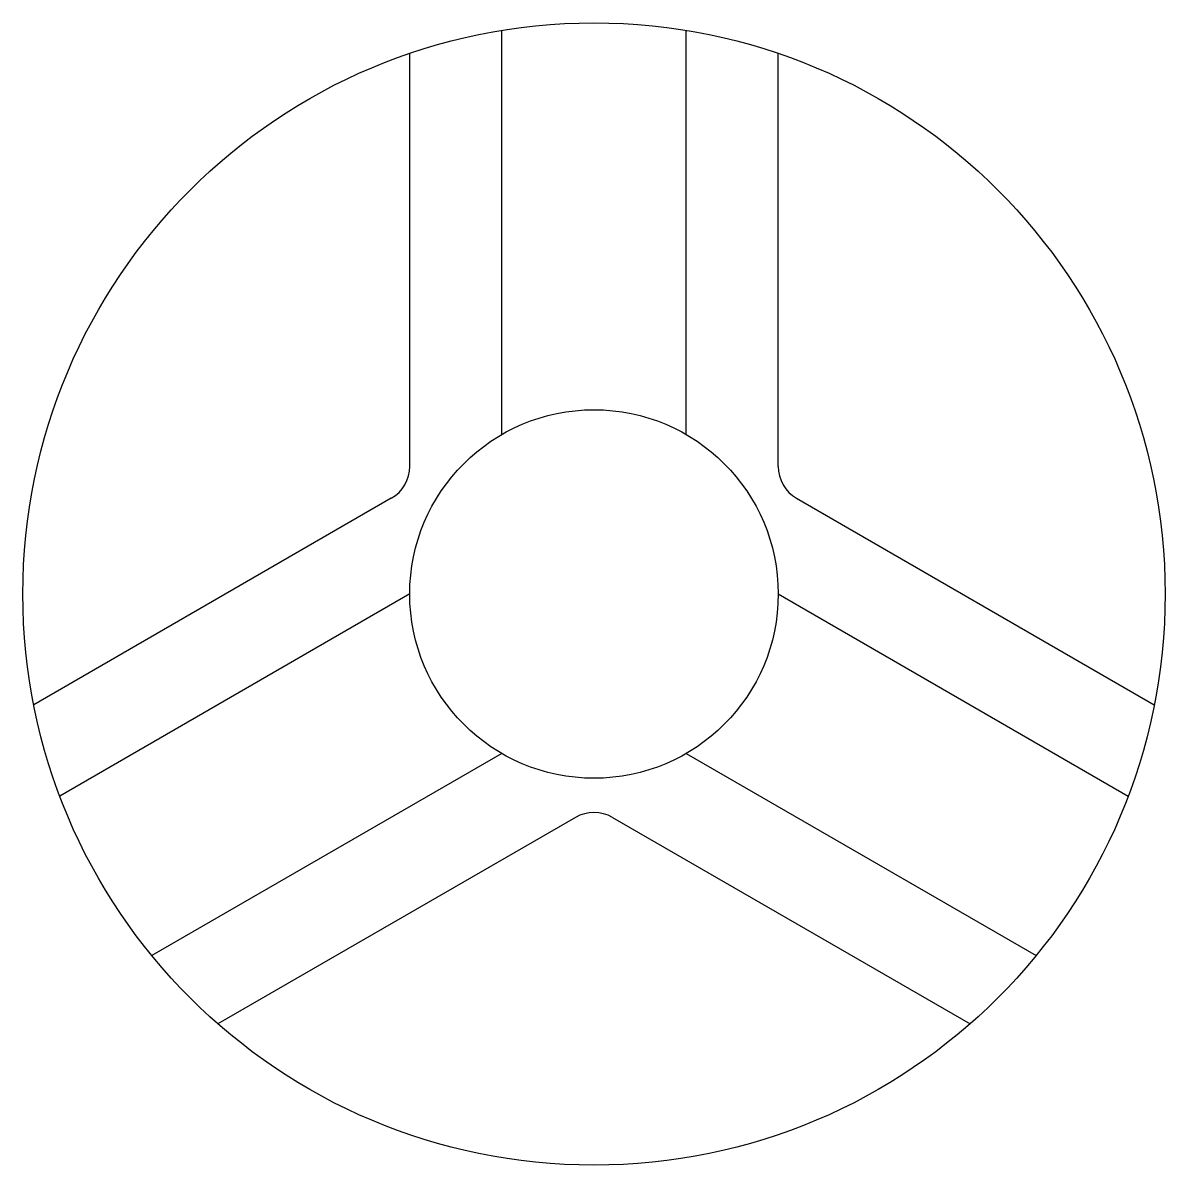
# Model space of a CAD drawing. Header units: millimetres. Extents: x 10853.4 to 10915.4, y 1564.2 to 1626.2.
import ezdxf

# ---------------------------------------------------------------- set-up
doc = ezdxf.new("R2010")
doc.units = ezdxf.units.MM

msp = doc.modelspace()

# ---------------------------------------------------------------- linework, layer by layer
for p, q in [((10879.426, 1603.883), (10879.426, 1625.817)), ((10889.426, 1603.883), (10889.426, 1625.817)), ((10874.426, 1602.151), (10874.426, 1624.566)), ((10894.426, 1602.151), (10894.426, 1624.566)), ((10873.426, 1600.419), (10854.015, 1589.212)), ((10895.426, 1600.419), (10914.838, 1589.212)), ((10874.426, 1595.223), (10855.431, 1584.256)), ((10894.426, 1595.223), (10913.422, 1584.256)), ((10879.426, 1586.563), (10860.431, 1575.596)), ((10889.426, 1586.563), (10908.422, 1575.596)), ((10883.426, 1583.099), (10864.015, 1571.891)), ((10885.426, 1583.099), (10904.838, 1571.891))]:
    msp.add_line(p, q)
for radius in [31, 10]:
    msp.add_circle((10884.426, 1595.223), radius)
for centre, start, end in [((10872.426, 1602.151), 300, 360), ((10896.426, 1602.151), 180, 240), ((10884.426, 1581.367), 60, 120)]:
    msp.add_arc(centre, 2, start, end)

doc.saveas('drawing.dxf')
